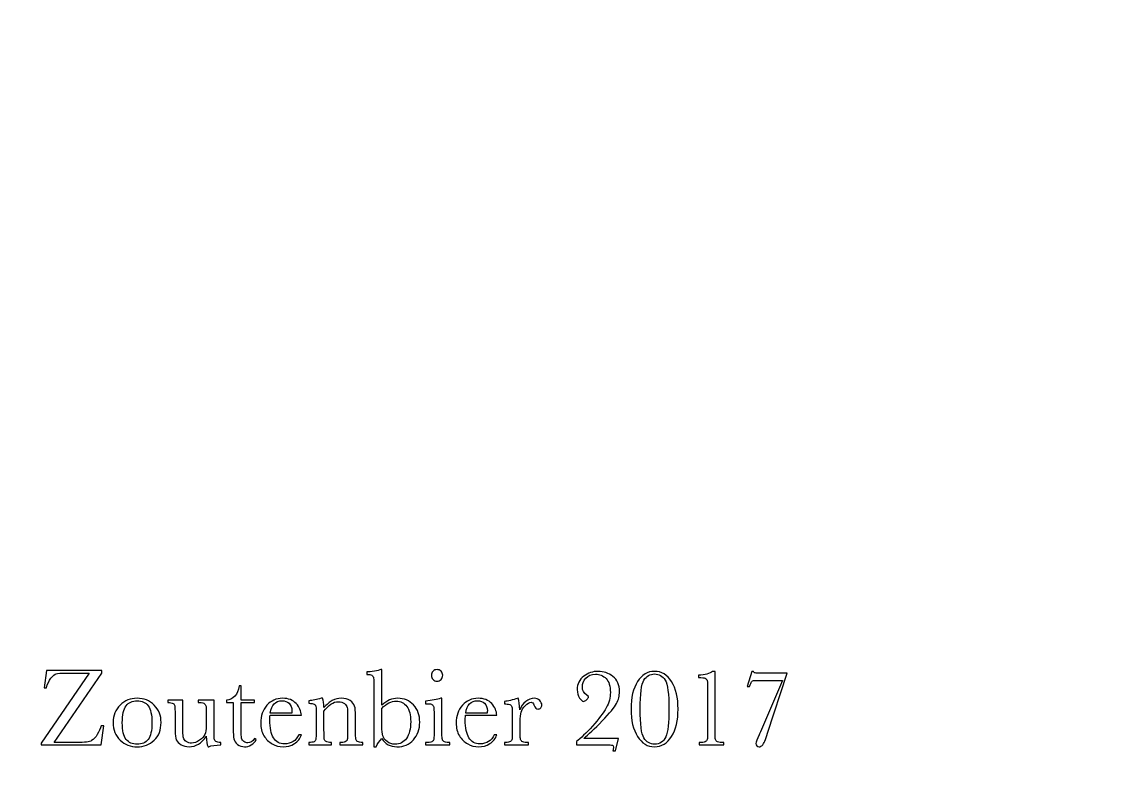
# Model space of a CAD drawing. Header units: centimetres. Extents: x -233 to -82, y 123 to 153.
# Drawn here: x -126.09 to -124.394, y 132.657 to 133.861 of the extents above; entities that cross this region are included whole.
import ezdxf

# ---------------------------------------------------------------- set-up
doc = ezdxf.new("R2010")
doc.units = ezdxf.units.CM
doc.header["$MEASUREMENT"] = 0
doc.layers.add('layer 1', color=7, linetype='Continuous')

msp = doc.modelspace()

# ---------------------------------------------------------------- linework, layer by layer
at = {"layer": 'layer 1', "color": 1, "lineweight": 9}
msp.add_open_spline([(-126.51636, 152.75145), (-126.51636, 152.75145), (-129.7739, 152.75145), (-129.7739, 152.75145), (-129.7739, 152.75145), (-129.7739, 152.75145), (-136.26995, 149.00072), (-136.26995, 149.00072), (-136.26995, 149.00072), (-136.26995, 149.00072), (-140.02277, 142.50252), (-140.02277, 142.50252), (-140.02277, 142.50252), (-140.02277, 142.50252), (-140.02277, 134.99898), (-140.02277, 134.99898), (-140.02277, 134.99898), (-140.02277, 134.99898), (-136.26995, 128.50081), (-136.26995, 128.50081), (-136.26995, 128.50081), (-136.26995, 128.50081), (-129.7739, 124.74796), (-129.7739, 124.74796), (-129.7739, 124.74796), (-129.7739, 124.74796), (-122.27036, 124.74796), (-122.27036, 124.74796), (-122.27036, 124.74796), (-122.27036, 124.74796), (-115.77213, 128.50081), (-115.77213, 128.50081), (-115.77213, 128.50081), (-115.77213, 128.50081), (-112.02146, 134.99898), (-112.02146, 134.99898), (-112.02146, 134.99898), (-112.02146, 134.99898), (-112.02146, 142.50252), (-112.02146, 142.50252), (-112.02146, 142.50252), (-112.02146, 142.50252), (-115.77213, 149.00072), (-115.77213, 149.00072), (-115.77213, 149.00072), (-115.77213, 149.00072), (-122.27036, 152.75145), (-122.27036, 152.75145), (-122.27036, 152.75145), (-122.27036, 152.75145), (-125.51514, 152.75145), (-125.51514, 152.75145)], degree=3, knots=[0, 0, 0, 0, 0.0714286, 0.0714286, 0.0714286, 0.0714286, 0.1428571, 0.1428571, 0.1428571, 0.1428571, 0.2142857, 0.2142857, 0.2142857, 0.2142857, 0.2857143, 0.2857143, 0.2857143, 0.2857143, 0.3571429, 0.3571429, 0.3571429, 0.3571429, 0.4285714, 0.4285714, 0.4285714, 0.4285714, 0.5, 0.5, 0.5, 0.5, 0.5714286, 0.5714286, 0.5714286, 0.5714286, 0.6428571, 0.6428571, 0.6428571, 0.6428571, 0.7142857, 0.7142857, 0.7142857, 0.7142857, 0.7857143, 0.7857143, 0.7857143, 0.7857143, 0.8571429, 0.8571429, 0.8571429, 0.8571429, 1, 1, 1, 1], dxfattribs=at)
at = {"layer": 'layer 1'}
for points, knots in [([(-126.05913, 132.725), (-126.05913, 132.725), (-126.05913, 132.728), (-126.05913, 132.728), (-126.05913, 132.728), (-126.05913, 132.728), (-125.98378, 132.83785), (-125.98378, 132.83785), (-125.98378, 132.83785), (-125.98378, 132.83785), (-126.02013, 132.83785), (-126.02013, 132.83785), (-126.02013, 132.83785), (-126.02793, 132.83785), (-126.03303, 132.83755), (-126.03538, 132.8369), (-126.03538, 132.8369), (-126.03778, 132.83625), (-126.04053, 132.834), (-126.04363, 132.83005), (-126.04363, 132.83005), (-126.04673, 132.8261), (-126.04908, 132.82105), (-126.05068, 132.8149), (-126.05068, 132.8149), (-126.05068, 132.8149), (-126.05448, 132.8149), (-126.05448, 132.8149), (-126.05448, 132.8149), (-126.05448, 132.8149), (-126.05068, 132.8418), (-126.05068, 132.8418), (-126.05068, 132.8418), (-126.05068, 132.8418), (-125.96388, 132.8418), (-125.96388, 132.8418), (-125.96388, 132.8418), (-125.96388, 132.8418), (-125.96388, 132.83785), (-125.96388, 132.83785), (-125.96388, 132.83785), (-125.96388, 132.83785), (-126.03848, 132.72895), (-126.03848, 132.72895), (-126.03848, 132.72895), (-126.03848, 132.72895), (-126.00283, 132.72895), (-126.00283, 132.72895), (-126.00283, 132.72895), (-125.99068, 132.72895), (-125.98298, 132.7299), (-125.97973, 132.7318), (-125.97973, 132.7318), (-125.97648, 132.7337), (-125.97348, 132.737), (-125.97083, 132.74165), (-125.97083, 132.74165), (-125.96818, 132.7463), (-125.96613, 132.7508), (-125.96473, 132.75525), (-125.96473, 132.75525), (-125.96473, 132.75525), (-125.96078, 132.75525), (-125.96078, 132.75525), (-125.96078, 132.75525), (-125.96078, 132.75525), (-125.96473, 132.725), (-125.96473, 132.725), (-125.96473, 132.725), (-125.96473, 132.725), (-126.05913, 132.725), (-126.05913, 132.725)], [0, 0, 0, 0, 0.0526316, 0.0526316, 0.0526316, 0.0526316, 0.1052632, 0.1052632, 0.1052632, 0.1052632, 0.1578947, 0.1578947, 0.1578947, 0.1578947, 0.2105263, 0.2105263, 0.2105263, 0.2105263, 0.2631579, 0.2631579, 0.2631579, 0.2631579, 0.3157895, 0.3157895, 0.3157895, 0.3157895, 0.3684211, 0.3684211, 0.3684211, 0.3684211, 0.4210526, 0.4210526, 0.4210526, 0.4210526, 0.4736842, 0.4736842, 0.4736842, 0.4736842, 0.5263158, 0.5263158, 0.5263158, 0.5263158, 0.5789474, 0.5789474, 0.5789474, 0.5789474, 0.6315789, 0.6315789, 0.6315789, 0.6315789, 0.6842105, 0.6842105, 0.6842105, 0.6842105, 0.7368421, 0.7368421, 0.7368421, 0.7368421, 0.7894737, 0.7894737, 0.7894737, 0.7894737, 0.8421053, 0.8421053, 0.8421053, 0.8421053, 0.8947368, 0.8947368, 0.8947368, 0.8947368, 1, 1, 1, 1]), ([(-125.53313, 132.72215), (-125.53313, 132.72215), (-125.53648, 132.72215), (-125.53648, 132.72215), (-125.53648, 132.72215), (-125.53648, 132.72215), (-125.53648, 132.81655), (-125.53648, 132.81655), (-125.53648, 132.81655), (-125.53648, 132.82345), (-125.53668, 132.8279), (-125.53703, 132.8299), (-125.53703, 132.8299), (-125.53738, 132.8319), (-125.53833, 132.8334), (-125.53988, 132.8344), (-125.53988, 132.8344), (-125.54143, 132.83535), (-125.54408, 132.83585), (-125.54783, 132.83585), (-125.54783, 132.83585), (-125.54783, 132.83585), (-125.54783, 132.8398), (-125.54783, 132.8398), (-125.54783, 132.8398), (-125.54448, 132.8398), (-125.54038, 132.8402), (-125.53563, 132.841), (-125.53563, 132.841), (-125.53088, 132.8418), (-125.52763, 132.8426), (-125.52588, 132.84345), (-125.52588, 132.84345), (-125.52588, 132.84345), (-125.52408, 132.84345), (-125.52408, 132.84345), (-125.52408, 132.84345), (-125.52408, 132.84345), (-125.52408, 132.7876), (-125.52408, 132.7876), (-125.52408, 132.7876), (-125.52003, 132.79125), (-125.51598, 132.79395), (-125.51183, 132.79575), (-125.51183, 132.79575), (-125.50768, 132.7975), (-125.50353, 132.7984), (-125.49928, 132.7984), (-125.49928, 132.7984), (-125.48913, 132.7984), (-125.48078, 132.79485), (-125.47428, 132.7878), (-125.47428, 132.7878), (-125.46783, 132.78075), (-125.46458, 132.7717), (-125.46458, 132.76075), (-125.46458, 132.76075), (-125.46458, 132.7497), (-125.46788, 132.74055), (-125.47453, 132.7332), (-125.47453, 132.7332), (-125.48118, 132.72585), (-125.48983, 132.72215), (-125.50048, 132.72215), (-125.50048, 132.72215), (-125.50573, 132.72215), (-125.51028, 132.72325), (-125.51423, 132.72545), (-125.51423, 132.72545), (-125.51818, 132.7276), (-125.52143, 132.73085), (-125.52408, 132.73515), (-125.52408, 132.73515), (-125.52783, 132.7314), (-125.53083, 132.7271), (-125.53313, 132.72215)], [0, 0, 0, 0, 0.05, 0.05, 0.05, 0.05, 0.1, 0.1, 0.1, 0.1, 0.15, 0.15, 0.15, 0.15, 0.2, 0.2, 0.2, 0.2, 0.25, 0.25, 0.25, 0.25, 0.3, 0.3, 0.3, 0.3, 0.35, 0.35, 0.35, 0.35, 0.4, 0.4, 0.4, 0.4, 0.45, 0.45, 0.45, 0.45, 0.5, 0.5, 0.5, 0.5, 0.55, 0.55, 0.55, 0.55, 0.6, 0.6, 0.6, 0.6, 0.65, 0.65, 0.65, 0.65, 0.7, 0.7, 0.7, 0.7, 0.75, 0.75, 0.75, 0.75, 0.8, 0.8, 0.8, 0.8, 0.85, 0.85, 0.85, 0.85, 0.9, 0.9, 0.9, 0.9, 1, 1, 1, 1]), ([(-125.44638, 132.8344), (-125.44638, 132.83685), (-125.44548, 132.839), (-125.44373, 132.8408), (-125.44373, 132.8408), (-125.44198, 132.84255), (-125.43988, 132.84345), (-125.43743, 132.84345), (-125.43743, 132.84345), (-125.43498, 132.84345), (-125.43288, 132.84255), (-125.43113, 132.8408), (-125.43113, 132.8408), (-125.42938, 132.839), (-125.42853, 132.83685), (-125.42853, 132.8344), (-125.42853, 132.8344), (-125.42853, 132.83185), (-125.42938, 132.8297), (-125.43113, 132.82795), (-125.43113, 132.82795), (-125.43288, 132.82615), (-125.43498, 132.82525), (-125.43743, 132.82525), (-125.43743, 132.82525), (-125.43988, 132.82525), (-125.44198, 132.82615), (-125.44373, 132.82795), (-125.44373, 132.82795), (-125.44548, 132.8297), (-125.44638, 132.83185), (-125.44638, 132.8344)], [0, 0, 0, 0, 0.1111111, 0.1111111, 0.1111111, 0.1111111, 0.2222222, 0.2222222, 0.2222222, 0.2222222, 0.3333333, 0.3333333, 0.3333333, 0.3333333, 0.4444444, 0.4444444, 0.4444444, 0.4444444, 0.5555556, 0.5555556, 0.5555556, 0.5555556, 0.6666667, 0.6666667, 0.6666667, 0.6666667, 0.7777778, 0.7777778, 0.7777778, 0.7777778, 1, 1, 1, 1]), ([(-125.21838, 132.725), (-125.21838, 132.725), (-125.21838, 132.73035), (-125.21838, 132.73035), (-125.21838, 132.73035), (-125.21183, 132.73545), (-125.20358, 132.74355), (-125.19353, 132.7546), (-125.19353, 132.7546), (-125.18353, 132.76565), (-125.17633, 132.7752), (-125.17188, 132.78325), (-125.17188, 132.78325), (-125.16748, 132.7913), (-125.16528, 132.7994), (-125.16528, 132.8076), (-125.16528, 132.8076), (-125.16528, 132.8174), (-125.16753, 132.8246), (-125.17198, 132.82925), (-125.17198, 132.82925), (-125.17643, 132.8339), (-125.18203, 132.8362), (-125.18868, 132.8362), (-125.18868, 132.8362), (-125.19523, 132.8362), (-125.20033, 132.8341), (-125.20388, 132.82985), (-125.20388, 132.82985), (-125.20748, 132.8256), (-125.20928, 132.82105), (-125.20928, 132.8162), (-125.20928, 132.8162), (-125.20928, 132.8107), (-125.20693, 132.80635), (-125.20228, 132.8031), (-125.20228, 132.8031), (-125.20058, 132.8019), (-125.19973, 132.801), (-125.19973, 132.80035), (-125.19973, 132.80035), (-125.19973, 132.7993), (-125.20068, 132.7979), (-125.20263, 132.79615), (-125.20263, 132.79615), (-125.20458, 132.79435), (-125.20623, 132.79345), (-125.20748, 132.79345), (-125.20748, 132.79345), (-125.20918, 132.79345), (-125.21123, 132.7952), (-125.21368, 132.7987), (-125.21368, 132.7987), (-125.21613, 132.80215), (-125.21738, 132.8066), (-125.21738, 132.81205), (-125.21738, 132.81205), (-125.21738, 132.82085), (-125.21398, 132.8278), (-125.20713, 132.83295), (-125.20713, 132.83295), (-125.20028, 132.8381), (-125.19278, 132.84065), (-125.18463, 132.84065), (-125.18463, 132.84065), (-125.17603, 132.84065), (-125.16828, 132.838), (-125.16133, 132.83265), (-125.16133, 132.83265), (-125.15443, 132.8273), (-125.15098, 132.8194), (-125.15098, 132.8089), (-125.15098, 132.8089), (-125.15098, 132.8023), (-125.15253, 132.79605), (-125.15563, 132.7901), (-125.15563, 132.7901), (-125.15873, 132.78415), (-125.16628, 132.77505), (-125.17823, 132.76285), (-125.17823, 132.76285), (-125.19018, 132.75065), (-125.19983, 132.7415), (-125.20713, 132.73535), (-125.20713, 132.73535), (-125.20713, 132.73535), (-125.15233, 132.73535), (-125.15233, 132.73535), (-125.15233, 132.73535), (-125.15233, 132.73535), (-125.15723, 132.71605), (-125.15723, 132.71605), (-125.15723, 132.71605), (-125.15723, 132.71605), (-125.16128, 132.71605), (-125.16128, 132.71605), (-125.16128, 132.71605), (-125.16128, 132.7171), (-125.16113, 132.7181), (-125.16078, 132.71915), (-125.16078, 132.71915), (-125.16063, 132.7197), (-125.16053, 132.7205), (-125.16053, 132.72145), (-125.16053, 132.72145), (-125.16053, 132.7232), (-125.16088, 132.7242), (-125.16163, 132.7245), (-125.16163, 132.7245), (-125.16238, 132.72485), (-125.16443, 132.725), (-125.16768, 132.725), (-125.16768, 132.725), (-125.16768, 132.725), (-125.21838, 132.725), (-125.21838, 132.725)], [0, 0, 0, 0, 0.0333333, 0.0333333, 0.0333333, 0.0333333, 0.0666667, 0.0666667, 0.0666667, 0.0666667, 0.1, 0.1, 0.1, 0.1, 0.1333333, 0.1333333, 0.1333333, 0.1333333, 0.1666667, 0.1666667, 0.1666667, 0.1666667, 0.2, 0.2, 0.2, 0.2, 0.2333333, 0.2333333, 0.2333333, 0.2333333, 0.2666667, 0.2666667, 0.2666667, 0.2666667, 0.3, 0.3, 0.3, 0.3, 0.3333333, 0.3333333, 0.3333333, 0.3333333, 0.3666667, 0.3666667, 0.3666667, 0.3666667, 0.4, 0.4, 0.4, 0.4, 0.4333333, 0.4333333, 0.4333333, 0.4333333, 0.4666667, 0.4666667, 0.4666667, 0.4666667, 0.5, 0.5, 0.5, 0.5, 0.5333333, 0.5333333, 0.5333333, 0.5333333, 0.5666667, 0.5666667, 0.5666667, 0.5666667, 0.6, 0.6, 0.6, 0.6, 0.6333333, 0.6333333, 0.6333333, 0.6333333, 0.6666667, 0.6666667, 0.6666667, 0.6666667, 0.7, 0.7, 0.7, 0.7, 0.7333333, 0.7333333, 0.7333333, 0.7333333, 0.7666667, 0.7666667, 0.7666667, 0.7666667, 0.8, 0.8, 0.8, 0.8, 0.8333333, 0.8333333, 0.8333333, 0.8333333, 0.8666667, 0.8666667, 0.8666667, 0.8666667, 0.9, 0.9, 0.9, 0.9, 0.9333333, 0.9333333, 0.9333333, 0.9333333, 1, 1, 1, 1]), ([(-125.13288, 132.7814), (-125.13288, 132.79935), (-125.12948, 132.81375), (-125.12268, 132.8245), (-125.12268, 132.8245), (-125.11588, 132.83525), (-125.10698, 132.84065), (-125.09593, 132.84065), (-125.09593, 132.84065), (-125.08488, 132.84065), (-125.07598, 132.83525), (-125.06918, 132.82445), (-125.06918, 132.82445), (-125.06238, 132.8136), (-125.05898, 132.79925), (-125.05898, 132.7814), (-125.05898, 132.7814), (-125.05898, 132.76365), (-125.06238, 132.74935), (-125.06913, 132.7385), (-125.06913, 132.7385), (-125.07588, 132.7276), (-125.08483, 132.72215), (-125.09593, 132.72215), (-125.09593, 132.72215), (-125.10698, 132.72215), (-125.11588, 132.72755), (-125.12268, 132.7384), (-125.12268, 132.7384), (-125.12948, 132.74925), (-125.13288, 132.76355), (-125.13288, 132.7814)], [0, 0, 0, 0, 0.1111111, 0.1111111, 0.1111111, 0.1111111, 0.2222222, 0.2222222, 0.2222222, 0.2222222, 0.3333333, 0.3333333, 0.3333333, 0.3333333, 0.4444444, 0.4444444, 0.4444444, 0.4444444, 0.5555556, 0.5555556, 0.5555556, 0.5555556, 0.6666667, 0.6666667, 0.6666667, 0.6666667, 0.7777778, 0.7777778, 0.7777778, 0.7777778, 1, 1, 1, 1]), ([(-125.11858, 132.7814), (-125.11858, 132.75755), (-125.11658, 132.74245), (-125.11258, 132.736), (-125.11258, 132.736), (-125.10858, 132.72955), (-125.10303, 132.7263), (-125.09593, 132.7263), (-125.09593, 132.7263), (-125.08753, 132.7263), (-125.08168, 132.73015), (-125.07833, 132.7379), (-125.07833, 132.7379), (-125.07503, 132.7456), (-125.07338, 132.7601), (-125.07338, 132.7814), (-125.07338, 132.7814), (-125.07338, 132.8053), (-125.07538, 132.82045), (-125.07933, 132.8269), (-125.07933, 132.8269), (-125.08333, 132.83335), (-125.08888, 132.83655), (-125.09593, 132.83655), (-125.09593, 132.83655), (-125.10298, 132.83655), (-125.10853, 132.83335), (-125.11253, 132.82695), (-125.11253, 132.82695), (-125.11658, 132.82055), (-125.11858, 132.80535), (-125.11858, 132.7814)], [0, 0, 0, 0, 0.1111111, 0.1111111, 0.1111111, 0.1111111, 0.2222222, 0.2222222, 0.2222222, 0.2222222, 0.3333333, 0.3333333, 0.3333333, 0.3333333, 0.4444444, 0.4444444, 0.4444444, 0.4444444, 0.5555556, 0.5555556, 0.5555556, 0.5555556, 0.6666667, 0.6666667, 0.6666667, 0.6666667, 0.7777778, 0.7777778, 0.7777778, 0.7777778, 1, 1, 1, 1]), ([(-125.00478, 132.84065), (-125.00478, 132.84065), (-125.00103, 132.84065), (-125.00103, 132.84065), (-125.00103, 132.84065), (-125.00103, 132.84065), (-125.00103, 132.7492), (-125.00103, 132.7492), (-125.00103, 132.7492), (-125.00103, 132.74165), (-125.00093, 132.73695), (-125.00068, 132.735), (-125.00068, 132.735), (-125.00048, 132.73305), (-124.99968, 132.73155), (-124.99823, 132.7305), (-124.99823, 132.7305), (-124.99678, 132.72945), (-124.99423, 132.72895), (-124.99058, 132.72895), (-124.99058, 132.72895), (-124.99058, 132.72895), (-124.98723, 132.72895), (-124.98723, 132.72895), (-124.98723, 132.72895), (-124.98723, 132.72895), (-124.98723, 132.725), (-124.98723, 132.725), (-124.98723, 132.725), (-124.98723, 132.725), (-125.02598, 132.725), (-125.02598, 132.725), (-125.02598, 132.725), (-125.02598, 132.725), (-125.02598, 132.72895), (-125.02598, 132.72895), (-125.02598, 132.72895), (-125.02598, 132.72895), (-125.02313, 132.72895), (-125.02313, 132.72895), (-125.02313, 132.72895), (-125.01898, 132.72895), (-125.01633, 132.72955), (-125.01508, 132.73075), (-125.01508, 132.73075), (-125.01383, 132.7319), (-125.01313, 132.7333), (-125.01293, 132.73495), (-125.01293, 132.73495), (-125.01273, 132.7366), (-125.01263, 132.74135), (-125.01263, 132.7492), (-125.01263, 132.7492), (-125.01263, 132.7492), (-125.01263, 132.8105), (-125.01263, 132.8105), (-125.01263, 132.8105), (-125.01263, 132.81825), (-125.01273, 132.82295), (-125.01288, 132.8246), (-125.01288, 132.8246), (-125.01303, 132.82625), (-125.01378, 132.82765), (-125.01508, 132.8289), (-125.01508, 132.8289), (-125.01638, 132.83015), (-125.01908, 132.83075), (-125.02313, 132.83075), (-125.02313, 132.83075), (-125.02313, 132.83075), (-125.02683, 132.83075), (-125.02683, 132.83075), (-125.02683, 132.83075), (-125.02683, 132.83075), (-125.02683, 132.83475), (-125.02683, 132.83475), (-125.02683, 132.83475), (-125.01688, 132.8349), (-125.00953, 132.8369), (-125.00478, 132.84065)], [0, 0, 0, 0, 0.047619, 0.047619, 0.047619, 0.047619, 0.0952381, 0.0952381, 0.0952381, 0.0952381, 0.1428571, 0.1428571, 0.1428571, 0.1428571, 0.1904762, 0.1904762, 0.1904762, 0.1904762, 0.2380952, 0.2380952, 0.2380952, 0.2380952, 0.2857143, 0.2857143, 0.2857143, 0.2857143, 0.3333333, 0.3333333, 0.3333333, 0.3333333, 0.3809524, 0.3809524, 0.3809524, 0.3809524, 0.4285714, 0.4285714, 0.4285714, 0.4285714, 0.4761905, 0.4761905, 0.4761905, 0.4761905, 0.5238095, 0.5238095, 0.5238095, 0.5238095, 0.5714286, 0.5714286, 0.5714286, 0.5714286, 0.6190476, 0.6190476, 0.6190476, 0.6190476, 0.6666667, 0.6666667, 0.6666667, 0.6666667, 0.7142857, 0.7142857, 0.7142857, 0.7142857, 0.7619048, 0.7619048, 0.7619048, 0.7619048, 0.8095238, 0.8095238, 0.8095238, 0.8095238, 0.8571429, 0.8571429, 0.8571429, 0.8571429, 0.9047619, 0.9047619, 0.9047619, 0.9047619, 1, 1, 1, 1]), ([(-124.95063, 132.817), (-124.95063, 132.817), (-124.94338, 132.84065), (-124.94338, 132.84065), (-124.94338, 132.84065), (-124.94338, 132.84065), (-124.94038, 132.84065), (-124.94038, 132.84065), (-124.94038, 132.84065), (-124.94023, 132.8395), (-124.93978, 132.83875), (-124.93893, 132.8384), (-124.93893, 132.8384), (-124.93808, 132.83805), (-124.93583, 132.83785), (-124.93218, 132.83785), (-124.93218, 132.83785), (-124.93218, 132.83785), (-124.88758, 132.83785), (-124.88758, 132.83785), (-124.88758, 132.83785), (-124.88758, 132.83785), (-124.91848, 132.7436), (-124.91848, 132.7436), (-124.91848, 132.7436), (-124.92188, 132.73325), (-124.92443, 132.7271), (-124.92618, 132.72515), (-124.92618, 132.72515), (-124.92793, 132.72315), (-124.92973, 132.72215), (-124.93158, 132.72215), (-124.93158, 132.72215), (-124.93503, 132.72215), (-124.93673, 132.72395), (-124.93673, 132.7275), (-124.93673, 132.7275), (-124.93673, 132.72965), (-124.93513, 132.73415), (-124.93193, 132.741), (-124.93193, 132.741), (-124.93108, 132.7428), (-124.93033, 132.7444), (-124.92978, 132.74585), (-124.92978, 132.74585), (-124.92978, 132.74585), (-124.89508, 132.82645), (-124.89508, 132.82645), (-124.89508, 132.82645), (-124.89508, 132.82645), (-124.93183, 132.82645), (-124.93183, 132.82645), (-124.93183, 132.82645), (-124.93678, 132.82645), (-124.93973, 132.82635), (-124.94068, 132.82615), (-124.94068, 132.82615), (-124.94168, 132.82595), (-124.94263, 132.8253), (-124.94348, 132.82425), (-124.94348, 132.82425), (-124.94433, 132.8232), (-124.94543, 132.82075), (-124.94673, 132.817), (-124.94673, 132.817), (-124.94673, 132.817), (-124.95063, 132.817), (-124.95063, 132.817)], [0, 0, 0, 0, 0.0555556, 0.0555556, 0.0555556, 0.0555556, 0.1111111, 0.1111111, 0.1111111, 0.1111111, 0.1666667, 0.1666667, 0.1666667, 0.1666667, 0.2222222, 0.2222222, 0.2222222, 0.2222222, 0.2777778, 0.2777778, 0.2777778, 0.2777778, 0.3333333, 0.3333333, 0.3333333, 0.3333333, 0.3888889, 0.3888889, 0.3888889, 0.3888889, 0.4444444, 0.4444444, 0.4444444, 0.4444444, 0.5, 0.5, 0.5, 0.5, 0.5555556, 0.5555556, 0.5555556, 0.5555556, 0.6111111, 0.6111111, 0.6111111, 0.6111111, 0.6666667, 0.6666667, 0.6666667, 0.6666667, 0.7222222, 0.7222222, 0.7222222, 0.7222222, 0.7777778, 0.7777778, 0.7777778, 0.7777778, 0.8333333, 0.8333333, 0.8333333, 0.8333333, 0.8888889, 0.8888889, 0.8888889, 0.8888889, 1, 1, 1, 1]), ([(-125.72393, 132.7916), (-125.72393, 132.7916), (-125.74518, 132.7916), (-125.74518, 132.7916), (-125.74518, 132.7916), (-125.74518, 132.7916), (-125.74518, 132.74895), (-125.74518, 132.74895), (-125.74518, 132.74895), (-125.74518, 132.7424), (-125.74488, 132.73795), (-125.74433, 132.7357), (-125.74433, 132.7357), (-125.74378, 132.73345), (-125.74253, 132.7316), (-125.74068, 132.73025), (-125.74068, 132.73025), (-125.73883, 132.7289), (-125.73683, 132.7282), (-125.73468, 132.7282), (-125.73468, 132.7282), (-125.73053, 132.7282), (-125.72698, 132.73055), (-125.72393, 132.73525), (-125.72393, 132.73525), (-125.72393, 132.73525), (-125.72118, 132.7336), (-125.72118, 132.7336), (-125.72118, 132.7336), (-125.72293, 132.72985), (-125.72558, 132.727), (-125.72903, 132.72505), (-125.72903, 132.72505), (-125.73253, 132.7231), (-125.73603, 132.72215), (-125.73958, 132.72215), (-125.73958, 132.72215), (-125.74373, 132.72215), (-125.74733, 132.7234), (-125.75048, 132.72585), (-125.75048, 132.72585), (-125.75363, 132.7283), (-125.75558, 132.73115), (-125.75633, 132.7344), (-125.75633, 132.7344), (-125.75713, 132.73765), (-125.75753, 132.7434), (-125.75753, 132.7516), (-125.75753, 132.7516), (-125.75753, 132.7516), (-125.75753, 132.7916), (-125.75753, 132.7916), (-125.75753, 132.7916), (-125.75753, 132.7916), (-125.76778, 132.7916), (-125.76778, 132.7916), (-125.76778, 132.7916), (-125.76778, 132.7916), (-125.76778, 132.79555), (-125.76778, 132.79555), (-125.76778, 132.79555), (-125.76303, 132.79565), (-125.75883, 132.79765), (-125.75508, 132.8015), (-125.75508, 132.8015), (-125.75138, 132.80535), (-125.74903, 132.8107), (-125.74798, 132.81765), (-125.74798, 132.81765), (-125.74798, 132.81765), (-125.74518, 132.81765), (-125.74518, 132.81765), (-125.74518, 132.81765), (-125.74518, 132.81765), (-125.74518, 132.79555), (-125.74518, 132.79555), (-125.74518, 132.79555), (-125.74518, 132.79555), (-125.72393, 132.79555), (-125.72393, 132.79555), (-125.72393, 132.79555), (-125.72393, 132.79555), (-125.72393, 132.7916), (-125.72393, 132.7916)], [0, 0, 0, 0, 0.0454545, 0.0454545, 0.0454545, 0.0454545, 0.0909091, 0.0909091, 0.0909091, 0.0909091, 0.1363636, 0.1363636, 0.1363636, 0.1363636, 0.1818182, 0.1818182, 0.1818182, 0.1818182, 0.2272727, 0.2272727, 0.2272727, 0.2272727, 0.2727273, 0.2727273, 0.2727273, 0.2727273, 0.3181818, 0.3181818, 0.3181818, 0.3181818, 0.3636364, 0.3636364, 0.3636364, 0.3636364, 0.4090909, 0.4090909, 0.4090909, 0.4090909, 0.4545455, 0.4545455, 0.4545455, 0.4545455, 0.5, 0.5, 0.5, 0.5, 0.5454545, 0.5454545, 0.5454545, 0.5454545, 0.5909091, 0.5909091, 0.5909091, 0.5909091, 0.6363636, 0.6363636, 0.6363636, 0.6363636, 0.6818182, 0.6818182, 0.6818182, 0.6818182, 0.7272727, 0.7272727, 0.7272727, 0.7272727, 0.7727273, 0.7727273, 0.7727273, 0.7727273, 0.8181818, 0.8181818, 0.8181818, 0.8181818, 0.8636364, 0.8636364, 0.8636364, 0.8636364, 0.9090909, 0.9090909, 0.9090909, 0.9090909, 1, 1, 1, 1]), ([(-125.94588, 132.7604), (-125.94588, 132.7712), (-125.94228, 132.78025), (-125.93503, 132.7875), (-125.93503, 132.7875), (-125.92778, 132.79475), (-125.91888, 132.7984), (-125.90833, 132.7984), (-125.90833, 132.7984), (-125.89768, 132.7984), (-125.88878, 132.79475), (-125.88153, 132.78745), (-125.88153, 132.78745), (-125.87428, 132.78015), (-125.87068, 132.77115), (-125.87068, 132.7604), (-125.87068, 132.7604), (-125.87068, 132.7485), (-125.87433, 132.73915), (-125.88168, 132.73235), (-125.88168, 132.73235), (-125.88903, 132.72555), (-125.89793, 132.72215), (-125.90833, 132.72215), (-125.90833, 132.72215), (-125.91873, 132.72215), (-125.92758, 132.7256), (-125.93488, 132.73255), (-125.93488, 132.73255), (-125.94223, 132.73945), (-125.94588, 132.74875), (-125.94588, 132.7604)], [0, 0, 0, 0, 0.1111111, 0.1111111, 0.1111111, 0.1111111, 0.2222222, 0.2222222, 0.2222222, 0.2222222, 0.3333333, 0.3333333, 0.3333333, 0.3333333, 0.4444444, 0.4444444, 0.4444444, 0.4444444, 0.5555556, 0.5555556, 0.5555556, 0.5555556, 0.6666667, 0.6666667, 0.6666667, 0.6666667, 0.7777778, 0.7777778, 0.7777778, 0.7777778, 1, 1, 1, 1]), ([(-125.65048, 132.7717), (-125.65048, 132.7717), (-125.69968, 132.7717), (-125.69968, 132.7717), (-125.69968, 132.7717), (-125.69988, 132.7683), (-125.69998, 132.76575), (-125.69998, 132.7641), (-125.69998, 132.7641), (-125.69998, 132.7517), (-125.69803, 132.7424), (-125.69418, 132.73615), (-125.69418, 132.73615), (-125.69033, 132.7299), (-125.68453, 132.7268), (-125.67683, 132.7268), (-125.67683, 132.7268), (-125.66638, 132.7268), (-125.65898, 132.7315), (-125.65463, 132.74085), (-125.65463, 132.74085), (-125.65463, 132.74085), (-125.65048, 132.74085), (-125.65048, 132.74085), (-125.65048, 132.74085), (-125.65233, 132.735), (-125.65593, 132.7304), (-125.66138, 132.7271), (-125.66138, 132.7271), (-125.66683, 132.7238), (-125.67278, 132.72215), (-125.67923, 132.72215), (-125.67923, 132.72215), (-125.68518, 132.72215), (-125.69083, 132.72365), (-125.69613, 132.7267), (-125.69613, 132.7267), (-125.70148, 132.7297), (-125.70583, 132.73395), (-125.70918, 132.7395), (-125.70918, 132.7395), (-125.71258, 132.745), (-125.71428, 132.7517), (-125.71428, 132.75955), (-125.71428, 132.75955), (-125.71428, 132.7707), (-125.71103, 132.77995), (-125.70448, 132.78735), (-125.70448, 132.78735), (-125.69793, 132.7947), (-125.68978, 132.7984), (-125.67993, 132.7984), (-125.67993, 132.7984), (-125.67068, 132.7984), (-125.66353, 132.7956), (-125.65848, 132.78995), (-125.65848, 132.78995), (-125.65343, 132.7843), (-125.65078, 132.77825), (-125.65048, 132.7717)], [0, 0, 0, 0, 0.0625, 0.0625, 0.0625, 0.0625, 0.125, 0.125, 0.125, 0.125, 0.1875, 0.1875, 0.1875, 0.1875, 0.25, 0.25, 0.25, 0.25, 0.3125, 0.3125, 0.3125, 0.3125, 0.375, 0.375, 0.375, 0.375, 0.4375, 0.4375, 0.4375, 0.4375, 0.5, 0.5, 0.5, 0.5, 0.5625, 0.5625, 0.5625, 0.5625, 0.625, 0.625, 0.625, 0.625, 0.6875, 0.6875, 0.6875, 0.6875, 0.75, 0.75, 0.75, 0.75, 0.8125, 0.8125, 0.8125, 0.8125, 0.875, 0.875, 0.875, 0.875, 1, 1, 1, 1]), ([(-125.61948, 132.7984), (-125.61948, 132.7984), (-125.61718, 132.7984), (-125.61718, 132.7984), (-125.61718, 132.7984), (-125.61583, 132.79485), (-125.61508, 132.79), (-125.61493, 132.78385), (-125.61493, 132.78385), (-125.61078, 132.7887), (-125.60648, 132.79235), (-125.60193, 132.7948), (-125.60193, 132.7948), (-125.59738, 132.7972), (-125.59268, 132.7984), (-125.58773, 132.7984), (-125.58773, 132.7984), (-125.58208, 132.7984), (-125.57748, 132.7972), (-125.57388, 132.79485), (-125.57388, 132.79485), (-125.57028, 132.7925), (-125.56798, 132.7896), (-125.56693, 132.7862), (-125.56693, 132.7862), (-125.56588, 132.78275), (-125.56538, 132.7778), (-125.56538, 132.77125), (-125.56538, 132.77125), (-125.56538, 132.77125), (-125.56538, 132.7492), (-125.56538, 132.7492), (-125.56538, 132.7492), (-125.56538, 132.74105), (-125.56523, 132.73605), (-125.56493, 132.7343), (-125.56493, 132.7343), (-125.56468, 132.73255), (-125.56378, 132.7312), (-125.56223, 132.7303), (-125.56223, 132.7303), (-125.56073, 132.7294), (-125.55793, 132.72895), (-125.55388, 132.72895), (-125.55388, 132.72895), (-125.55388, 132.72895), (-125.55388, 132.725), (-125.55388, 132.725), (-125.55388, 132.725), (-125.55388, 132.725), (-125.58993, 132.725), (-125.58993, 132.725), (-125.58993, 132.725), (-125.58993, 132.725), (-125.58993, 132.72895), (-125.58993, 132.72895), (-125.58993, 132.72895), (-125.58993, 132.72895), (-125.58833, 132.72895), (-125.58833, 132.72895), (-125.58833, 132.72895), (-125.58418, 132.72895), (-125.58148, 132.72955), (-125.58023, 132.7308), (-125.58023, 132.7308), (-125.57898, 132.732), (-125.57823, 132.7334), (-125.57808, 132.735), (-125.57808, 132.735), (-125.57793, 132.7366), (-125.57783, 132.74135), (-125.57783, 132.7492), (-125.57783, 132.7492), (-125.57783, 132.7492), (-125.57783, 132.77195), (-125.57783, 132.77195), (-125.57783, 132.77195), (-125.57783, 132.7775), (-125.57808, 132.7815), (-125.57863, 132.7839), (-125.57863, 132.7839), (-125.57918, 132.78625), (-125.58063, 132.78835), (-125.58298, 132.7902), (-125.58298, 132.7902), (-125.58538, 132.79205), (-125.58843, 132.79295), (-125.59208, 132.79295), (-125.59208, 132.79295), (-125.59628, 132.79295), (-125.60028, 132.7917), (-125.60408, 132.7892), (-125.60408, 132.7892), (-125.60793, 132.7867), (-125.61153, 132.78295), (-125.61493, 132.77795), (-125.61493, 132.77795), (-125.61493, 132.77795), (-125.61493, 132.7492), (-125.61493, 132.7492), (-125.61493, 132.7492), (-125.61493, 132.74105), (-125.61478, 132.73605), (-125.61443, 132.7343), (-125.61443, 132.7343), (-125.61413, 132.73255), (-125.61323, 132.7312), (-125.61168, 132.7303), (-125.61168, 132.7303), (-125.61018, 132.7294), (-125.60738, 132.72895), (-125.60323, 132.72895), (-125.60323, 132.72895), (-125.60323, 132.72895), (-125.60323, 132.725), (-125.60323, 132.725), (-125.60323, 132.725), (-125.60323, 132.725), (-125.63888, 132.725), (-125.63888, 132.725), (-125.63888, 132.725), (-125.63888, 132.725), (-125.63888, 132.72895), (-125.63888, 132.72895), (-125.63888, 132.72895), (-125.63493, 132.72895), (-125.63213, 132.72935), (-125.63058, 132.73015), (-125.63058, 132.73015), (-125.62903, 132.73095), (-125.62808, 132.7322), (-125.62773, 132.73385), (-125.62773, 132.73385), (-125.62738, 132.7355), (-125.62718, 132.7406), (-125.62718, 132.7492), (-125.62718, 132.7492), (-125.62718, 132.7492), (-125.62718, 132.7702), (-125.62718, 132.7702), (-125.62718, 132.7702), (-125.62718, 132.77845), (-125.62733, 132.78345), (-125.62763, 132.7852), (-125.62763, 132.7852), (-125.62793, 132.78695), (-125.62883, 132.78825), (-125.63038, 132.78915), (-125.63038, 132.78915), (-125.63193, 132.79), (-125.63473, 132.79045), (-125.63888, 132.79045), (-125.63888, 132.79045), (-125.63888, 132.79045), (-125.63888, 132.7944), (-125.63888, 132.7944), (-125.63888, 132.7944), (-125.63253, 132.7951), (-125.62608, 132.79645), (-125.61948, 132.7984)], [0, 0, 0, 0, 0.0243902, 0.0243902, 0.0243902, 0.0243902, 0.0487805, 0.0487805, 0.0487805, 0.0487805, 0.0731707, 0.0731707, 0.0731707, 0.0731707, 0.097561, 0.097561, 0.097561, 0.097561, 0.1219512, 0.1219512, 0.1219512, 0.1219512, 0.1463415, 0.1463415, 0.1463415, 0.1463415, 0.1707317, 0.1707317, 0.1707317, 0.1707317, 0.195122, 0.195122, 0.195122, 0.195122, 0.2195122, 0.2195122, 0.2195122, 0.2195122, 0.2439024, 0.2439024, 0.2439024, 0.2439024, 0.2682927, 0.2682927, 0.2682927, 0.2682927, 0.2926829, 0.2926829, 0.2926829, 0.2926829, 0.3170732, 0.3170732, 0.3170732, 0.3170732, 0.3414634, 0.3414634, 0.3414634, 0.3414634, 0.3658537, 0.3658537, 0.3658537, 0.3658537, 0.3902439, 0.3902439, 0.3902439, 0.3902439, 0.4146341, 0.4146341, 0.4146341, 0.4146341, 0.4390244, 0.4390244, 0.4390244, 0.4390244, 0.4634146, 0.4634146, 0.4634146, 0.4634146, 0.4878049, 0.4878049, 0.4878049, 0.4878049, 0.5121951, 0.5121951, 0.5121951, 0.5121951, 0.5365854, 0.5365854, 0.5365854, 0.5365854, 0.5609756, 0.5609756, 0.5609756, 0.5609756, 0.5853659, 0.5853659, 0.5853659, 0.5853659, 0.6097561, 0.6097561, 0.6097561, 0.6097561, 0.6341463, 0.6341463, 0.6341463, 0.6341463, 0.6585366, 0.6585366, 0.6585366, 0.6585366, 0.6829268, 0.6829268, 0.6829268, 0.6829268, 0.7073171, 0.7073171, 0.7073171, 0.7073171, 0.7317073, 0.7317073, 0.7317073, 0.7317073, 0.7560976, 0.7560976, 0.7560976, 0.7560976, 0.7804878, 0.7804878, 0.7804878, 0.7804878, 0.804878, 0.804878, 0.804878, 0.804878, 0.8292683, 0.8292683, 0.8292683, 0.8292683, 0.8536585, 0.8536585, 0.8536585, 0.8536585, 0.8780488, 0.8780488, 0.8780488, 0.8780488, 0.902439, 0.902439, 0.902439, 0.902439, 0.9268293, 0.9268293, 0.9268293, 0.9268293, 0.9512195, 0.9512195, 0.9512195, 0.9512195, 1, 1, 1, 1]), ([(-125.42978, 132.7984), (-125.42978, 132.7984), (-125.42978, 132.7492), (-125.42978, 132.7492), (-125.42978, 132.7492), (-125.42978, 132.74165), (-125.42968, 132.73695), (-125.42943, 132.735), (-125.42943, 132.735), (-125.42918, 132.73305), (-125.42838, 132.73155), (-125.42693, 132.7305), (-125.42693, 132.7305), (-125.42548, 132.72945), (-125.42293, 132.72895), (-125.41923, 132.72895), (-125.41923, 132.72895), (-125.41923, 132.72895), (-125.41743, 132.72895), (-125.41743, 132.72895), (-125.41743, 132.72895), (-125.41743, 132.72895), (-125.41743, 132.725), (-125.41743, 132.725), (-125.41743, 132.725), (-125.41743, 132.725), (-125.45543, 132.725), (-125.45543, 132.725), (-125.45543, 132.725), (-125.45543, 132.725), (-125.45543, 132.72895), (-125.45543, 132.72895), (-125.45543, 132.72895), (-125.45543, 132.72895), (-125.45248, 132.72895), (-125.45248, 132.72895), (-125.45248, 132.72895), (-125.44843, 132.72895), (-125.44578, 132.72955), (-125.44453, 132.73075), (-125.44453, 132.73075), (-125.44328, 132.7319), (-125.44258, 132.7333), (-125.44238, 132.73495), (-125.44238, 132.73495), (-125.44218, 132.7366), (-125.44208, 132.74135), (-125.44208, 132.7492), (-125.44208, 132.7492), (-125.44208, 132.7492), (-125.44208, 132.77055), (-125.44208, 132.77055), (-125.44208, 132.77055), (-125.44208, 132.7788), (-125.44248, 132.7839), (-125.44323, 132.78575), (-125.44323, 132.78575), (-125.44398, 132.7876), (-125.44503, 132.78875), (-125.44633, 132.7892), (-125.44633, 132.7892), (-125.44763, 132.78965), (-125.44988, 132.78985), (-125.45308, 132.78985), (-125.45308, 132.78985), (-125.45308, 132.78985), (-125.45543, 132.78985), (-125.45543, 132.78985), (-125.45543, 132.78985), (-125.45543, 132.78985), (-125.45543, 132.7938), (-125.45543, 132.7938), (-125.45543, 132.7938), (-125.44518, 132.79485), (-125.43728, 132.79635), (-125.43163, 132.7984), (-125.43163, 132.7984), (-125.43163, 132.7984), (-125.42978, 132.7984), (-125.42978, 132.7984)], [0, 0, 0, 0, 0.047619, 0.047619, 0.047619, 0.047619, 0.0952381, 0.0952381, 0.0952381, 0.0952381, 0.1428571, 0.1428571, 0.1428571, 0.1428571, 0.1904762, 0.1904762, 0.1904762, 0.1904762, 0.2380952, 0.2380952, 0.2380952, 0.2380952, 0.2857143, 0.2857143, 0.2857143, 0.2857143, 0.3333333, 0.3333333, 0.3333333, 0.3333333, 0.3809524, 0.3809524, 0.3809524, 0.3809524, 0.4285714, 0.4285714, 0.4285714, 0.4285714, 0.4761905, 0.4761905, 0.4761905, 0.4761905, 0.5238095, 0.5238095, 0.5238095, 0.5238095, 0.5714286, 0.5714286, 0.5714286, 0.5714286, 0.6190476, 0.6190476, 0.6190476, 0.6190476, 0.6666667, 0.6666667, 0.6666667, 0.6666667, 0.7142857, 0.7142857, 0.7142857, 0.7142857, 0.7619048, 0.7619048, 0.7619048, 0.7619048, 0.8095238, 0.8095238, 0.8095238, 0.8095238, 0.8571429, 0.8571429, 0.8571429, 0.8571429, 0.9047619, 0.9047619, 0.9047619, 0.9047619, 1, 1, 1, 1]), ([(-125.34363, 132.7717), (-125.34363, 132.7717), (-125.39283, 132.7717), (-125.39283, 132.7717), (-125.39283, 132.7717), (-125.39303, 132.7683), (-125.39313, 132.76575), (-125.39313, 132.7641), (-125.39313, 132.7641), (-125.39313, 132.7517), (-125.39118, 132.7424), (-125.38733, 132.73615), (-125.38733, 132.73615), (-125.38348, 132.7299), (-125.37768, 132.7268), (-125.36998, 132.7268), (-125.36998, 132.7268), (-125.35953, 132.7268), (-125.35213, 132.7315), (-125.34778, 132.74085), (-125.34778, 132.74085), (-125.34778, 132.74085), (-125.34363, 132.74085), (-125.34363, 132.74085), (-125.34363, 132.74085), (-125.34548, 132.735), (-125.34908, 132.7304), (-125.35453, 132.7271), (-125.35453, 132.7271), (-125.35998, 132.7238), (-125.36593, 132.72215), (-125.37238, 132.72215), (-125.37238, 132.72215), (-125.37833, 132.72215), (-125.38398, 132.72365), (-125.38928, 132.7267), (-125.38928, 132.7267), (-125.39463, 132.7297), (-125.39898, 132.73395), (-125.40233, 132.7395), (-125.40233, 132.7395), (-125.40573, 132.745), (-125.40743, 132.7517), (-125.40743, 132.75955), (-125.40743, 132.75955), (-125.40743, 132.7707), (-125.40418, 132.77995), (-125.39763, 132.78735), (-125.39763, 132.78735), (-125.39108, 132.7947), (-125.38293, 132.7984), (-125.37308, 132.7984), (-125.37308, 132.7984), (-125.36383, 132.7984), (-125.35668, 132.7956), (-125.35163, 132.78995), (-125.35163, 132.78995), (-125.34658, 132.7843), (-125.34393, 132.77825), (-125.34363, 132.7717)], [0, 0, 0, 0, 0.0625, 0.0625, 0.0625, 0.0625, 0.125, 0.125, 0.125, 0.125, 0.1875, 0.1875, 0.1875, 0.1875, 0.25, 0.25, 0.25, 0.25, 0.3125, 0.3125, 0.3125, 0.3125, 0.375, 0.375, 0.375, 0.375, 0.4375, 0.4375, 0.4375, 0.4375, 0.5, 0.5, 0.5, 0.5, 0.5625, 0.5625, 0.5625, 0.5625, 0.625, 0.625, 0.625, 0.625, 0.6875, 0.6875, 0.6875, 0.6875, 0.75, 0.75, 0.75, 0.75, 0.8125, 0.8125, 0.8125, 0.8125, 0.875, 0.875, 0.875, 0.875, 1, 1, 1, 1]), ([(-125.30758, 132.7804), (-125.30563, 132.7855), (-125.30243, 132.7898), (-125.29803, 132.79325), (-125.29803, 132.79325), (-125.29363, 132.7967), (-125.28933, 132.7984), (-125.28518, 132.7984), (-125.28518, 132.7984), (-125.28138, 132.7984), (-125.27838, 132.7972), (-125.27618, 132.79485), (-125.27618, 132.79485), (-125.27403, 132.7925), (-125.27293, 132.79005), (-125.27293, 132.7876), (-125.27293, 132.7876), (-125.27293, 132.78595), (-125.27348, 132.7845), (-125.27458, 132.7833), (-125.27458, 132.7833), (-125.27573, 132.7821), (-125.27708, 132.7815), (-125.27873, 132.7815), (-125.27873, 132.7815), (-125.28158, 132.7815), (-125.28378, 132.7836), (-125.28523, 132.78785), (-125.28523, 132.78785), (-125.28628, 132.79075), (-125.28783, 132.7922), (-125.28988, 132.7922), (-125.28988, 132.7922), (-125.29238, 132.7922), (-125.29533, 132.7905), (-125.29878, 132.78715), (-125.29878, 132.78715), (-125.30223, 132.7838), (-125.30443, 132.7803), (-125.30538, 132.7767), (-125.30538, 132.7767), (-125.30638, 132.77305), (-125.30688, 132.7681), (-125.30688, 132.7618), (-125.30688, 132.7618), (-125.30688, 132.7618), (-125.30688, 132.7492), (-125.30688, 132.7492), (-125.30688, 132.7492), (-125.30688, 132.74165), (-125.30678, 132.73695), (-125.30658, 132.735), (-125.30658, 132.735), (-125.30638, 132.73305), (-125.30558, 132.73155), (-125.30413, 132.7305), (-125.30413, 132.7305), (-125.30268, 132.72945), (-125.30013, 132.72895), (-125.29643, 132.72895), (-125.29643, 132.72895), (-125.29643, 132.72895), (-125.29403, 132.72895), (-125.29403, 132.72895), (-125.29403, 132.72895), (-125.29403, 132.72895), (-125.29403, 132.725), (-125.29403, 132.725), (-125.29403, 132.725), (-125.29403, 132.725), (-125.33148, 132.725), (-125.33148, 132.725), (-125.33148, 132.725), (-125.33148, 132.725), (-125.33148, 132.72895), (-125.33148, 132.72895), (-125.33148, 132.72895), (-125.33148, 132.72895), (-125.32968, 132.72895), (-125.32968, 132.72895), (-125.32968, 132.72895), (-125.32623, 132.72895), (-125.32378, 132.72945), (-125.32233, 132.7304), (-125.32233, 132.7304), (-125.32088, 132.73135), (-125.31998, 132.73265), (-125.31968, 132.7344), (-125.31968, 132.7344), (-125.31943, 132.7361), (-125.31928, 132.74105), (-125.31928, 132.7492), (-125.31928, 132.7492), (-125.31928, 132.7492), (-125.31928, 132.7691), (-125.31928, 132.7691), (-125.31928, 132.7691), (-125.31928, 132.77665), (-125.31938, 132.7814), (-125.31958, 132.78335), (-125.31958, 132.78335), (-125.31978, 132.7853), (-125.32058, 132.7868), (-125.32203, 132.78785), (-125.32203, 132.78785), (-125.32348, 132.7889), (-125.32603, 132.7894), (-125.32968, 132.7894), (-125.32968, 132.7894), (-125.32968, 132.7894), (-125.33148, 132.7894), (-125.33148, 132.7894), (-125.33148, 132.7894), (-125.33148, 132.7894), (-125.33148, 132.7933), (-125.33148, 132.7933), (-125.33148, 132.7933), (-125.32613, 132.79395), (-125.31908, 132.79565), (-125.31033, 132.7984), (-125.31033, 132.7984), (-125.30868, 132.79385), (-125.30773, 132.78785), (-125.30758, 132.7804)], [0, 0, 0, 0, 0.03125, 0.03125, 0.03125, 0.03125, 0.0625, 0.0625, 0.0625, 0.0625, 0.09375, 0.09375, 0.09375, 0.09375, 0.125, 0.125, 0.125, 0.125, 0.15625, 0.15625, 0.15625, 0.15625, 0.1875, 0.1875, 0.1875, 0.1875, 0.21875, 0.21875, 0.21875, 0.21875, 0.25, 0.25, 0.25, 0.25, 0.28125, 0.28125, 0.28125, 0.28125, 0.3125, 0.3125, 0.3125, 0.3125, 0.34375, 0.34375, 0.34375, 0.34375, 0.375, 0.375, 0.375, 0.375, 0.40625, 0.40625, 0.40625, 0.40625, 0.4375, 0.4375, 0.4375, 0.4375, 0.46875, 0.46875, 0.46875, 0.46875, 0.5, 0.5, 0.5, 0.5, 0.53125, 0.53125, 0.53125, 0.53125, 0.5625, 0.5625, 0.5625, 0.5625, 0.59375, 0.59375, 0.59375, 0.59375, 0.625, 0.625, 0.625, 0.625, 0.65625, 0.65625, 0.65625, 0.65625, 0.6875, 0.6875, 0.6875, 0.6875, 0.71875, 0.71875, 0.71875, 0.71875, 0.75, 0.75, 0.75, 0.75, 0.78125, 0.78125, 0.78125, 0.78125, 0.8125, 0.8125, 0.8125, 0.8125, 0.84375, 0.84375, 0.84375, 0.84375, 0.875, 0.875, 0.875, 0.875, 0.90625, 0.90625, 0.90625, 0.90625, 0.9375, 0.9375, 0.9375, 0.9375, 1, 1, 1, 1]), ([(-125.93158, 132.75995), (-125.93158, 132.74745), (-125.92953, 132.7387), (-125.92548, 132.73365), (-125.92548, 132.73365), (-125.92143, 132.7286), (-125.91568, 132.7261), (-125.90833, 132.7261), (-125.90833, 132.7261), (-125.90078, 132.7261), (-125.89503, 132.7286), (-125.89103, 132.73365), (-125.89103, 132.73365), (-125.88708, 132.7387), (-125.88508, 132.74745), (-125.88508, 132.75995), (-125.88508, 132.75995), (-125.88508, 132.77235), (-125.88708, 132.7812), (-125.89103, 132.7865), (-125.89103, 132.7865), (-125.89498, 132.79175), (-125.90078, 132.7944), (-125.90833, 132.7944), (-125.90833, 132.7944), (-125.91588, 132.7944), (-125.92163, 132.7918), (-125.92558, 132.78655), (-125.92558, 132.78655), (-125.92958, 132.7813), (-125.93158, 132.7724), (-125.93158, 132.75995)], [0, 0, 0, 0, 0.1111111, 0.1111111, 0.1111111, 0.1111111, 0.2222222, 0.2222222, 0.2222222, 0.2222222, 0.3333333, 0.3333333, 0.3333333, 0.3333333, 0.4444444, 0.4444444, 0.4444444, 0.4444444, 0.5555556, 0.5555556, 0.5555556, 0.5555556, 0.6666667, 0.6666667, 0.6666667, 0.6666667, 0.7777778, 0.7777778, 0.7777778, 0.7777778, 1, 1, 1, 1]), ([(-125.78758, 132.79555), (-125.78758, 132.79555), (-125.78758, 132.7493), (-125.78758, 132.7493), (-125.78758, 132.7493), (-125.78758, 132.7416), (-125.78748, 132.7368), (-125.78723, 132.73485), (-125.78723, 132.73485), (-125.78698, 132.7329), (-125.78613, 132.7314), (-125.78468, 132.73045), (-125.78468, 132.73045), (-125.78323, 132.72945), (-125.78058, 132.72895), (-125.77683, 132.72895), (-125.77683, 132.72895), (-125.77683, 132.72895), (-125.77683, 132.725), (-125.77683, 132.725), (-125.77683, 132.725), (-125.78553, 132.7249), (-125.79188, 132.724), (-125.79593, 132.72225), (-125.79593, 132.72225), (-125.79593, 132.72225), (-125.79698, 132.72225), (-125.79698, 132.72225), (-125.79698, 132.72225), (-125.79883, 132.7254), (-125.79978, 132.73085), (-125.79988, 132.7386), (-125.79988, 132.7386), (-125.80338, 132.73315), (-125.80738, 132.72905), (-125.81188, 132.7263), (-125.81188, 132.7263), (-125.81643, 132.72355), (-125.82138, 132.72215), (-125.82683, 132.72215), (-125.82683, 132.72215), (-125.83158, 132.72215), (-125.83573, 132.72325), (-125.83933, 132.7254), (-125.83933, 132.7254), (-125.84298, 132.72755), (-125.84543, 132.73015), (-125.84678, 132.73325), (-125.84678, 132.73325), (-125.84813, 132.73635), (-125.84883, 132.74105), (-125.84883, 132.7473), (-125.84883, 132.7473), (-125.84883, 132.7473), (-125.84883, 132.77135), (-125.84883, 132.77135), (-125.84883, 132.77135), (-125.84883, 132.7795), (-125.84898, 132.78445), (-125.84923, 132.7863), (-125.84923, 132.7863), (-125.84953, 132.7881), (-125.85043, 132.78945), (-125.85193, 132.7903), (-125.85193, 132.7903), (-125.85348, 132.79115), (-125.85628, 132.7916), (-125.86033, 132.7916), (-125.86033, 132.7916), (-125.86033, 132.7916), (-125.86033, 132.79555), (-125.86033, 132.79555), (-125.86033, 132.79555), (-125.86033, 132.79555), (-125.83643, 132.79555), (-125.83643, 132.79555), (-125.83643, 132.79555), (-125.83643, 132.79555), (-125.83643, 132.7466), (-125.83643, 132.7466), (-125.83643, 132.7466), (-125.83643, 132.7418), (-125.83613, 132.7383), (-125.83553, 132.73615), (-125.83553, 132.73615), (-125.83498, 132.73395), (-125.83348, 132.73205), (-125.83113, 132.7304), (-125.83113, 132.7304), (-125.82878, 132.72875), (-125.82608, 132.72795), (-125.82298, 132.72795), (-125.82298, 132.72795), (-125.81853, 132.72795), (-125.81433, 132.7294), (-125.81028, 132.7323), (-125.81028, 132.7323), (-125.80628, 132.7352), (-125.80353, 132.73825), (-125.80208, 132.7415), (-125.80208, 132.7415), (-125.80063, 132.74475), (-125.79988, 132.74935), (-125.79988, 132.7554), (-125.79988, 132.7554), (-125.79988, 132.7554), (-125.79988, 132.77135), (-125.79988, 132.77135), (-125.79988, 132.77135), (-125.79988, 132.77905), (-125.79998, 132.78375), (-125.80013, 132.7854), (-125.80013, 132.7854), (-125.80033, 132.78705), (-125.80108, 132.7885), (-125.80233, 132.78975), (-125.80233, 132.78975), (-125.80363, 132.791), (-125.80633, 132.7916), (-125.81038, 132.7916), (-125.81038, 132.7916), (-125.81038, 132.7916), (-125.81223, 132.7916), (-125.81223, 132.7916), (-125.81223, 132.7916), (-125.81223, 132.7916), (-125.81223, 132.79555), (-125.81223, 132.79555), (-125.81223, 132.79555), (-125.81223, 132.79555), (-125.78758, 132.79555), (-125.78758, 132.79555)], [0, 0, 0, 0, 0.0294118, 0.0294118, 0.0294118, 0.0294118, 0.0588235, 0.0588235, 0.0588235, 0.0588235, 0.0882353, 0.0882353, 0.0882353, 0.0882353, 0.1176471, 0.1176471, 0.1176471, 0.1176471, 0.1470588, 0.1470588, 0.1470588, 0.1470588, 0.1764706, 0.1764706, 0.1764706, 0.1764706, 0.2058824, 0.2058824, 0.2058824, 0.2058824, 0.2352941, 0.2352941, 0.2352941, 0.2352941, 0.2647059, 0.2647059, 0.2647059, 0.2647059, 0.2941176, 0.2941176, 0.2941176, 0.2941176, 0.3235294, 0.3235294, 0.3235294, 0.3235294, 0.3529412, 0.3529412, 0.3529412, 0.3529412, 0.3823529, 0.3823529, 0.3823529, 0.3823529, 0.4117647, 0.4117647, 0.4117647, 0.4117647, 0.4411765, 0.4411765, 0.4411765, 0.4411765, 0.4705882, 0.4705882, 0.4705882, 0.4705882, 0.5, 0.5, 0.5, 0.5, 0.5294118, 0.5294118, 0.5294118, 0.5294118, 0.5588235, 0.5588235, 0.5588235, 0.5588235, 0.5882353, 0.5882353, 0.5882353, 0.5882353, 0.6176471, 0.6176471, 0.6176471, 0.6176471, 0.6470588, 0.6470588, 0.6470588, 0.6470588, 0.6764706, 0.6764706, 0.6764706, 0.6764706, 0.7058824, 0.7058824, 0.7058824, 0.7058824, 0.7352941, 0.7352941, 0.7352941, 0.7352941, 0.7647059, 0.7647059, 0.7647059, 0.7647059, 0.7941176, 0.7941176, 0.7941176, 0.7941176, 0.8235294, 0.8235294, 0.8235294, 0.8235294, 0.8529412, 0.8529412, 0.8529412, 0.8529412, 0.8823529, 0.8823529, 0.8823529, 0.8823529, 0.9117647, 0.9117647, 0.9117647, 0.9117647, 0.9411765, 0.9411765, 0.9411765, 0.9411765, 1, 1, 1, 1]), ([(-125.66553, 132.77515), (-125.66538, 132.77645), (-125.66528, 132.7776), (-125.66528, 132.77865), (-125.66528, 132.77865), (-125.66528, 132.7837), (-125.66678, 132.78765), (-125.66973, 132.79045), (-125.66973, 132.79045), (-125.67268, 132.7932), (-125.67633, 132.7946), (-125.68063, 132.7946), (-125.68063, 132.7946), (-125.69108, 132.7946), (-125.69728, 132.7881), (-125.69933, 132.77515), (-125.69933, 132.77515), (-125.69933, 132.77515), (-125.66553, 132.77515), (-125.66553, 132.77515)], [0, 0, 0, 0, 0.1666667, 0.1666667, 0.1666667, 0.1666667, 0.3333333, 0.3333333, 0.3333333, 0.3333333, 0.5, 0.5, 0.5, 0.5, 0.6666667, 0.6666667, 0.6666667, 0.6666667, 1, 1, 1, 1]), ([(-125.52408, 132.78255), (-125.52408, 132.78255), (-125.52408, 132.7549), (-125.52408, 132.7549), (-125.52408, 132.7549), (-125.52408, 132.74775), (-125.52358, 132.74265), (-125.52263, 132.7395), (-125.52263, 132.7395), (-125.52168, 132.73635), (-125.51943, 132.73335), (-125.51578, 132.7305), (-125.51578, 132.7305), (-125.51218, 132.72765), (-125.50798, 132.7262), (-125.50313, 132.7262), (-125.50313, 132.7262), (-125.49573, 132.7262), (-125.48983, 132.72925), (-125.48543, 132.73535), (-125.48543, 132.73535), (-125.48103, 132.7414), (-125.47883, 132.75015), (-125.47883, 132.7616), (-125.47883, 132.7616), (-125.47883, 132.7721), (-125.48088, 132.7801), (-125.48498, 132.7856), (-125.48498, 132.7856), (-125.48913, 132.79105), (-125.49458, 132.7938), (-125.50143, 132.7938), (-125.50143, 132.7938), (-125.50533, 132.7938), (-125.50918, 132.79285), (-125.51293, 132.791), (-125.51293, 132.791), (-125.51668, 132.78915), (-125.52043, 132.7863), (-125.52408, 132.78255)], [0, 0, 0, 0, 0.0909091, 0.0909091, 0.0909091, 0.0909091, 0.1818182, 0.1818182, 0.1818182, 0.1818182, 0.2727273, 0.2727273, 0.2727273, 0.2727273, 0.3636364, 0.3636364, 0.3636364, 0.3636364, 0.4545455, 0.4545455, 0.4545455, 0.4545455, 0.5454545, 0.5454545, 0.5454545, 0.5454545, 0.6363636, 0.6363636, 0.6363636, 0.6363636, 0.7272727, 0.7272727, 0.7272727, 0.7272727, 0.8181818, 0.8181818, 0.8181818, 0.8181818, 1, 1, 1, 1]), ([(-125.35868, 132.77515), (-125.35853, 132.77645), (-125.35843, 132.7776), (-125.35843, 132.77865), (-125.35843, 132.77865), (-125.35843, 132.7837), (-125.35993, 132.78765), (-125.36288, 132.79045), (-125.36288, 132.79045), (-125.36583, 132.7932), (-125.36948, 132.7946), (-125.37378, 132.7946), (-125.37378, 132.7946), (-125.38423, 132.7946), (-125.39043, 132.7881), (-125.39248, 132.77515), (-125.39248, 132.77515), (-125.39248, 132.77515), (-125.35868, 132.77515), (-125.35868, 132.77515)], [0, 0, 0, 0, 0.1666667, 0.1666667, 0.1666667, 0.1666667, 0.3333333, 0.3333333, 0.3333333, 0.3333333, 0.5, 0.5, 0.5, 0.5, 0.6666667, 0.6666667, 0.6666667, 0.6666667, 1, 1, 1, 1])]:
    msp.add_open_spline(points, degree=3, knots=knots, dxfattribs=at)

doc.saveas('drawing.dxf')
